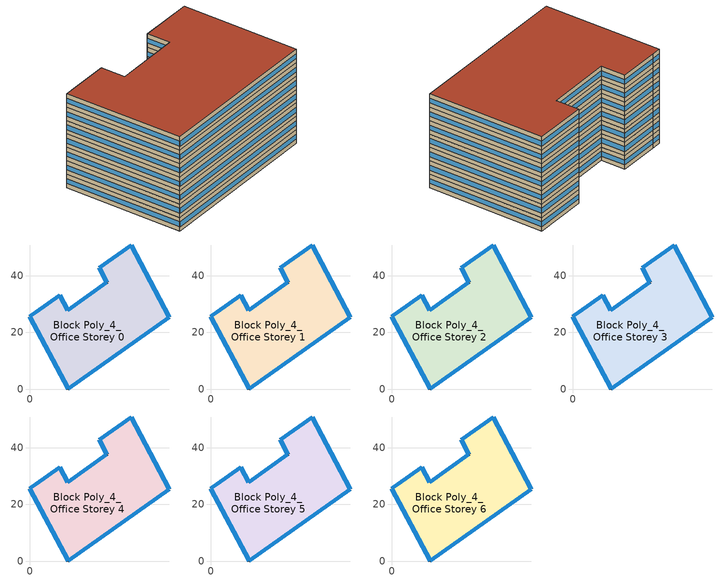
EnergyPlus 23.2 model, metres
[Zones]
Block Poly_4_Office Storey 0
 floor ground (HSCWZ_Public&Industrial_2005_FloorGround): 35.79,50.8 49.15,25.34 13.55,0 0,25.58 2.02,26.99 10.58,33.08 13.37,27.83 27.22,37.73 24.53,42.75 z0
 wall outside (HSCWZ_Public&Industrial_2005_ExtWall): 2.02,26.99 0,25.58 13.55,0 49.15,25.34 35.79,50.8 24.53,42.75 27.22,37.73 13.37,27.83 10.58,33.08 2.02,26.99 z0:3
 window (HSCWZ_Public&Industrial_2005_Win): 0.01,25.56 13.55,0.01 / 13.57,0.01 49.14,25.33 / 49.15,25.35 35.79,50.79 / 35.78,50.8 24.54,42.76 / 24.53,42.75 27.22,37.73 / 27.22,37.72 13.38,27.84 / 13.37,27.83 10.58,33.08 / 10.58,33.08 2.02,26.99 / 2.02,26.99 0,25.58 z0.98:2.02
Block Poly_4_Office Storey 1
 floor to Block Poly_4_Office Storey 0 (HSCWZ_Public&Industrial_2005_FloorSlab): 35.79,50.8 49.15,25.34 13.55,0 0,25.58 2.02,26.99 10.58,33.08 13.37,27.83 27.22,37.73 24.53,42.75 z3
 wall outside (HSCWZ_Public&Industrial_2005_ExtWall): 2.02,26.99 0,25.58 13.55,0 49.15,25.34 35.79,50.8 24.53,42.75 27.22,37.73 13.37,27.83 10.58,33.08 2.02,26.99 z3:6
 window (HSCWZ_Public&Industrial_2005_Win): 0.01,25.56 13.55,0.01 / 13.57,0.01 49.14,25.33 / 49.15,25.35 35.79,50.79 / 35.78,50.8 24.54,42.76 / 24.53,42.75 27.22,37.73 / 27.22,37.72 13.38,27.84 / 13.37,27.83 10.58,33.08 / 10.58,33.08 2.02,26.99 / 2.02,26.99 0,25.58 z3.98:5.03
Block Poly_4_Office Storey 2
 floor to Block Poly_4_Office Storey 1 (HSCWZ_Public&Industrial_2005_FloorSlab): 35.79,50.8 49.15,25.34 13.55,0 0,25.58 2.02,26.99 10.58,33.08 13.37,27.83 27.22,37.73 24.53,42.75 z6
 wall outside (HSCWZ_Public&Industrial_2005_ExtWall): 2.02,26.99 0,25.58 13.55,0 49.15,25.34 35.79,50.8 24.53,42.75 27.22,37.73 13.37,27.83 10.58,33.08 2.02,26.99 z6:9
 window (HSCWZ_Public&Industrial_2005_Win): 0.01,25.56 13.55,0.01 / 13.57,0.01 49.14,25.33 / 49.15,25.35 35.79,50.79 / 35.78,50.8 24.54,42.76 / 24.53,42.75 27.22,37.73 / 27.22,37.72 13.38,27.84 / 13.37,27.83 10.58,33.08 / 10.58,33.08 2.02,26.99 / 2.02,26.99 0,25.58 z6.97:8.03
Block Poly_4_Office Storey 3
 floor to Block Poly_4_Office Storey 2 (HSCWZ_Public&Industrial_2005_FloorSlab): 35.79,50.8 49.15,25.34 13.55,0 0,25.58 2.02,26.99 10.58,33.08 13.37,27.83 27.22,37.73 24.53,42.75 z9
 wall outside (HSCWZ_Public&Industrial_2005_ExtWall): 2.02,26.99 0,25.58 13.55,0 49.15,25.34 35.79,50.8 24.53,42.75 27.22,37.73 13.37,27.83 10.58,33.08 2.02,26.99 z9:12
 window (HSCWZ_Public&Industrial_2005_Win): 0.01,25.56 13.55,0.01 / 13.57,0.01 49.14,25.33 / 49.15,25.35 35.79,50.79 / 35.78,50.8 24.54,42.76 / 24.53,42.75 27.22,37.73 / 27.22,37.72 13.38,27.84 / 13.37,27.83 10.58,33.08 / 10.58,33.08 2.02,26.99 / 2.02,26.99 0,25.58 z9.97:11.03
Block Poly_4_Office Storey 4
 floor to Block Poly_4_Office Storey 3 (HSCWZ_Public&Industrial_2005_FloorSlab): 35.79,50.8 49.15,25.34 13.55,0 0,25.58 2.02,26.99 10.58,33.08 13.37,27.83 27.22,37.73 24.53,42.75 z12
 wall outside (HSCWZ_Public&Industrial_2005_ExtWall): 2.02,26.99 0,25.58 13.55,0 49.15,25.34 35.79,50.8 24.53,42.75 27.22,37.73 13.37,27.83 10.58,33.08 2.02,26.99 z12:15
 window (HSCWZ_Public&Industrial_2005_Win): 0.01,25.56 13.55,0.01 / 13.57,0.01 49.14,25.33 / 49.15,25.35 35.79,50.79 / 35.78,50.8 24.54,42.76 / 24.53,42.75 27.22,37.73 / 27.22,37.72 13.38,27.84 / 13.37,27.83 10.58,33.08 / 10.58,33.08 2.02,26.99 / 2.02,26.99 0,25.58 z12.97:14.03
Block Poly_4_Office Storey 5
 floor to Block Poly_4_Office Storey 4 (HSCWZ_Public&Industrial_2005_FloorSlab): 35.79,50.8 49.15,25.34 13.55,0 0,25.58 2.02,26.99 10.58,33.08 13.37,27.83 27.22,37.73 24.53,42.75 z15
 wall outside (HSCWZ_Public&Industrial_2005_ExtWall): 2.02,26.99 0,25.58 13.55,0 49.15,25.34 35.79,50.8 24.53,42.75 27.22,37.73 13.37,27.83 10.58,33.08 2.02,26.99 z15:18
 window (HSCWZ_Public&Industrial_2005_Win): 0.01,25.56 13.55,0.01 / 13.57,0.01 49.14,25.33 / 49.15,25.35 35.79,50.79 / 35.78,50.8 24.54,42.76 / 24.53,42.75 27.22,37.73 / 27.22,37.72 13.38,27.84 / 13.37,27.83 10.58,33.08 / 10.58,33.08 2.02,26.99 / 2.02,26.99 0,25.58 z15.97:17.02
Block Poly_4_Office Storey 6
 floor to Block Poly_4_Office Storey 5 (HSCWZ_Public&Industrial_2005_FloorSlab): 35.79,50.8 49.15,25.34 13.55,0 0,25.58 2.02,26.99 10.58,33.08 13.37,27.83 27.22,37.73 24.53,42.75 z18
 wall outside (HSCWZ_Public&Industrial_2005_ExtWall): 2.02,26.99 0,25.58 13.55,0 49.15,25.34 35.79,50.8 24.53,42.75 27.22,37.73 13.37,27.83 10.58,33.08 2.02,26.99 z18:21
 window (HSCWZ_Public&Industrial_2005_Win): 0.01,25.56 13.55,0.01 / 13.57,0.01 49.14,25.33 / 49.15,25.35 35.79,50.79 / 35.78,50.8 24.54,42.76 / 24.53,42.75 27.22,37.73 / 27.22,37.72 13.38,27.84 / 13.37,27.83 10.58,33.08 / 10.58,33.08 2.02,26.99 / 2.02,26.99 0,25.58 z18.98:20.02
 roof outside (HSCWZ_Public&Industrial_2005_Roof): 49.15,25.34 35.79,50.8 24.53,42.75 27.22,37.73 13.37,27.83 10.58,33.08 2.02,26.99 0,25.58 13.55,0 z21
[BUILDING]
shang4hai3shi4_Office_4_14_2005: North Axis=0; Terrain=City; Loads Convergence Tolerance Value=0.04; Temperature Convergence Tolerance Value=0.4; Solar Distribution=FullExterior; Maximum Number of Warmup Days=25; Minimum Number of Warmup Days=1
[MATERIAL] Thermal Absorptance=0.9; Solar Absorptance=0.7; Visible Absorptance=0.7
Name | Roughness | Thickness | Conductivity | Density | Specific Heat
Concrete | MediumRough | 0.1 | 1.7 | 2240 | 900
Brick | MediumRough | 0.1 | 0.72 | 1920 | 840
Tile | Smooth | 0.02 | 1.3 | 2200 | 900
Gypsum | Smooth | 0.015 | 0.16 | 800 | 1090
AsphaltFelt | Smooth | 0.01 | 0.2 | 960 | 1000
Insulation 0.011 | Rough | 0.011 | 0.04 | 40 | 1500
Insulation 0.021 | Rough | 0.021 | 0.04 | 40 | 1500
Insulation 0.022 | Rough | 0.022 | 0.04 | 40 | 1500
Insulation 0.043 | Rough | 0.043 | 0.04 | 40 | 1500
[WINDOWMATERIAL:SIMPLEGLAZINGSYSTEM]
HSCWZ_Public&Industrial_2005_Win_material: UFactor=3.175; Solar Heat Gain Coefficient=0.485
[CONSTRUCTION]
HSCWZ_Public&Industrial_2005_FloorSlab: Tile, Concrete, Insulation 0.021, Concrete, Tile
HSCWZ_Public&Industrial_2005_FloorGround: Tile, Concrete, Gypsum, Insulation 0.043
HSCWZ_Public&Industrial_2005_Win: HSCWZ_Public&Industrial_2005_Win_material
HSCWZ_Public&Industrial_2005_Roof: AsphaltFelt, Concrete, Insulation 0.022
HSCWZ_Public&Industrial_2005_ExtWall: Brick, Concrete, Insulation 0.011
[ZONE] Type=1; Multiplier=1; Ceiling Height=autocalculate; Volume=autocalculate; Floor Area=autocalculate; Part of Total Floor Area=Yes
Block Poly_4_Office Storey 0; Block Poly_4_Office Storey 1; Block Poly_4_Office Storey 2; Block Poly_4_Office Storey 3; Block Poly_4_Office Storey 4; Block Poly_4_Office Storey 5; Block Poly_4_Office Storey 6
[PEOPLE] Number of People Schedule=People_Schedule; Number of People Calculation Method=Area/Person; Floor Area per Person=17; Fraction Radiant=0.3; Sensible Heat Fraction=autocalculate; Activity Level Schedule=CN_GenericActivityLevel; Carbon Dioxide Generation Rate=3.82e-08; Enable ASHRAE 55 Comfort Warnings=No; Mean Radiant Temperature Calculation Type=ZoneAveraged; Clothing Insulation Calculation Method=ClothingInsulationSchedule; Cold Stress Temperature Threshold=15.56; Heat Stress Temperature Threshold=30
Name | Zone or ZoneList or Space or SpaceList
People_Block Poly_4_Office Storey 0 | Block Poly_4_Office Storey 0
People_Block Poly_4_Office Storey 1 | Block Poly_4_Office Storey 1
People_Block Poly_4_Office Storey 2 | Block Poly_4_Office Storey 2
People_Block Poly_4_Office Storey 3 | Block Poly_4_Office Storey 3
People_Block Poly_4_Office Storey 4 | Block Poly_4_Office Storey 4
People_Block Poly_4_Office Storey 5 | Block Poly_4_Office Storey 5
People_Block Poly_4_Office Storey 6 | Block Poly_4_Office Storey 6
[LIGHTS] Schedule=Lights_Schedule; Design Level Calculation Method=Watts/Area; Watts per Zone Floor Area=11; Return Air Fraction=0; Fraction Radiant=0; Fraction Visible=0; Fraction Replaceable=1; EndUse Subcategory=General; Return Air Fraction Calculated from Plenum Temperature=No; Return Air Fraction Function of Plenum Temperature Coefficient 1=0; Return Air Fraction Function of Plenum Temperature Coefficient 2=0
Name | Zone or ZoneList or Space or SpaceList
Lights_Block Poly_4_Office Storey 0 | Block Poly_4_Office Storey 0
Lights_Block Poly_4_Office Storey 1 | Block Poly_4_Office Storey 1
Lights_Block Poly_4_Office Storey 2 | Block Poly_4_Office Storey 2
Lights_Block Poly_4_Office Storey 3 | Block Poly_4_Office Storey 3
Lights_Block Poly_4_Office Storey 4 | Block Poly_4_Office Storey 4
Lights_Block Poly_4_Office Storey 5 | Block Poly_4_Office Storey 5
Lights_Block Poly_4_Office Storey 6 | Block Poly_4_Office Storey 6
[ELECTRICEQUIPMENT] Schedule=ElectricEquipment_Schedule; Design Level Calculation Method=Watts/Area; Watts per Zone Floor Area=10; Fraction Latent=0; Fraction Radiant=0; Fraction Lost=0; EndUse Subcategory=General
Name | Zone or ZoneList or Space or SpaceList
ElectricEquipment_Block Poly_4_Office Storey 0 | Block Poly_4_Office Storey 0
ElectricEquipment_Block Poly_4_Office Storey 1 | Block Poly_4_Office Storey 1
ElectricEquipment_Block Poly_4_Office Storey 2 | Block Poly_4_Office Storey 2
ElectricEquipment_Block Poly_4_Office Storey 3 | Block Poly_4_Office Storey 3
ElectricEquipment_Block Poly_4_Office Storey 4 | Block Poly_4_Office Storey 4
ElectricEquipment_Block Poly_4_Office Storey 5 | Block Poly_4_Office Storey 5
ElectricEquipment_Block Poly_4_Office Storey 6 | Block Poly_4_Office Storey 6
[ZONEINFILTRATION:DESIGNFLOWRATE] Schedule=AirEx_ConditionedTime_Schedule; Design Flow Rate Calculation Method=AirChanges/Hour; Air Changes per Hour=1; Constant Term Coefficient=1; Temperature Term Coefficient=0; Velocity Term Coefficient=0; Velocity Squared Term Coefficient=0
Name | Zone or ZoneList or Space or SpaceList
Infil 1 | Block Poly_4_Office Storey 0
Infil 2 | Block Poly_4_Office Storey 1
Infil 3 | Block Poly_4_Office Storey 2
Infil 4 | Block Poly_4_Office Storey 3
Infil 5 | Block Poly_4_Office Storey 4
Infil 6 | Block Poly_4_Office Storey 5
Infil 7 | Block Poly_4_Office Storey 6
[HVACTEMPLATE:THERMOSTAT]
HVACTemp: Heating Setpoint Schedule=Heating_SP_Schedule; Cooling Setpoint Schedule=Cooling_SP_Schedule
[HVACTEMPLATE:ZONE:IDEALLOADSAIRSYSTEM] Template Thermostat=HVACTemp; System Availability Schedule=HVAC_ConditionedTime_Schedule; Maximum Heating Supply Air Temperature=50; Minimum Cooling Supply Air Temperature=13; Maximum Heating Supply Air Humidity Ratio=0.0156; Minimum Cooling Supply Air Humidity Ratio=0.0077; Heating Limit=NoLimit; Cooling Limit=NoLimit; Heating Availability Schedule=Heating_Period_Schedule; Cooling Availability Schedule=Cooling_Period_Schedule; Dehumidification Control Type=ConstantSensibleHeatRatio; Cooling Sensible Heat Ratio=0.7; Dehumidification Setpoint=60; Humidification Control Type=None; Humidification Setpoint=30; Outdoor Air Method=None; Outdoor Air Flow Rate per Person=0.00944; Outdoor Air Flow Rate per Zone Floor Area=0; Outdoor Air Flow Rate per Zone=0; Demand Controlled Ventilation Type=None; Outdoor Air Economizer Type=NoEconomizer; Heat Recovery Type=None; Sensible Heat Recovery Effectiveness=0.7; Latent Heat Recovery Effectiveness=0.65
Block Poly_4_Office Storey 0; Block Poly_4_Office Storey 1; Block Poly_4_Office Storey 2; Block Poly_4_Office Storey 3; Block Poly_4_Office Storey 4; Block Poly_4_Office Storey 5; Block Poly_4_Office Storey 6
[SCHEDULE:COMPACT]
People_Schedule; Lights_Schedule: Through: 12/31, For: Weekdays, Until: 07:00, 0, Until: 08:00, 0.1, Until: 09:00, 0.5, Until: 12:00, 0.95, Until: 14:00, 0.8, Until: 18:00, 0.95, Until: 20:00, 0.3, Until: 24:00, 0, For: AllOtherDays, Until: 24:00, 0
ElectricEquipment_Schedule: Through: 12/31, For: Weekdays, Until: 07:00, 0, Until: 08:00, 0.1, Until: 09:00, 0.5, Until: 12:00, 0.95, Until: 14:00, 0.5, Until: 18:00, 0.95, Until: 20:00, 0.3, Until: 24:00, 0, For: AllOtherDays, Until: 24:00, 0
Heating_SP_Schedule: Through: 12/31, For: Weekdays, Until: 06:00, 5, Until: 07:00, 16, Until: 18:00, 20, Until: 19:00, 20, Until: 20:00, 18, Until: 21:00, 16, Until: 24:00, 5, For: AllOtherDays, Until: 24:00, 5
Cooling_SP_Schedule: Through: 12/31, For: Weekdays, Until: 08:00, 37, Until: 09:00, 28, Until: 17:00, 28, Until: 24:00, 37, For: AllOtherDays, Until: 24:00, 37
Heating_Period_Schedule: Through: 04/15, For: AllDays, Until: 24:00, 1, Through: 11/01, For: AllDays, Until: 24:00, 0, Through: 12/31, For: AllDays, Until: 24:00, 1
Cooling_Period_Schedule: Through: 04/15, For: AllDays, Until: 24:00, 0, Through: 10/31, For: AllDays, Until: 24:00, 1, Through: 12/31, For: AllDays, Until: 24:00, 0
HVAC_ConditionedTime_Schedule: Through: 12/31, For: Weekdays, Until: 08:00, 0, Until: 18:00, 1, Until: 24:00, 0, For: AllOtherDays, Until: 24:00, 0
AirEx_ConditionedTime_Schedule: Through: 12/31, For: Weekdays, Until: 07:00, 0, Until: 20:00, 1.5, Until: 24:00, 0, For: AllOtherDays, Until: 24:00, 0
CN_GenericActivityLevel: Through: 12/31, For: Weekdays, Until: 08:00, 80, Until: 18:00, 120, Until: 24:00, 80, For: AllOtherDays, Until: 24:00, 80
